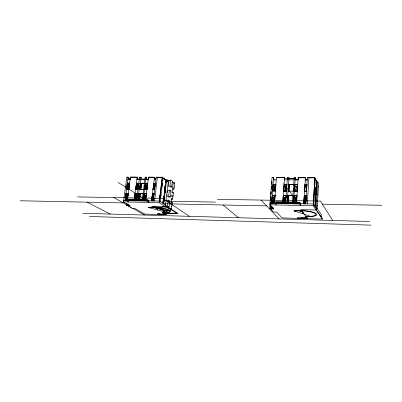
<?xml version="1.0" encoding="UTF-8"?>
<svg xmlns="http://www.w3.org/2000/svg" width="402" height="402" viewBox="0 0 402 402"><rect width="100%" height="100%" fill="white"/><g stroke="black" fill="none" stroke-linecap="round" stroke-linejoin="round"><path stroke-width="0.6" d="M270.325 201.975L269.837 208.186L273.496 212.03L276.687 212.105L282.114 217.929L322.334 219.055L322.359 218.608L316.133 209.507M321.183 216.889L321.309 214.633L316.268 207.156M315.856 189.895L315.982 187.367M315.253 201.226L315.042 205.321L315.434 205.914L314.942 205.904M315.359 199.935L315.429 198.804L315.676 199.226M315.781 192.849L315.957 189.367L316.233 189.814L316.052 193.287M316.369 188L316.098 187.548L315.997 189.231L316.359 189.819L316.088 189.372M316.258 183.669L316.409 181.212L316.892 181.212L317.711 182.619L316.103 209.975L300.761 209.628L307.761 218.648M315.037 206.568L316.575 180.664L315.263 178.413L314.771 178.413M315.138 205.321L315.525 198.804L315.801 199.231L315.414 205.734L314.942 205.321L315.414 205.734M316.193 187.548L315.811 194.005L316.083 194.442L316.464 188L315.997 187.548M315.289 204.548L315.233 205.909L315.108 205.427M315.977 193.397L316.098 190.925M316.163 189.814L315.897 189.226M315.319 205.734L315.565 201.06M316.268 189.674L316.067 187.548M315.364 207.05L316.892 181.212M317.153 208.754L318.63 183.603A13.196 3.548 3.4 0 0 317.696 182.237L317.374 182.021M313.439 199.487L313.54 197.764M314.334 184.639L314.394 186.915M322.334 219.055L313.173 205.703L314.856 177.709L307.364 177.684L305.801 203.95M313.57 199.382L313.691 197.372L313.856 199.814M314.726 185.287L314.444 184.825L314.329 186.814L314.726 187.453M313.359 204.095L314.856 177.709M314.61 187.272L314.419 184.825M315.263 178.413L313.696 204.588L313.198 204.578M307.299 203.859L308.937 177.689L309.108 177.97M306.686 217.839L306.656 218.371L297.842 218.125L297.877 217.598M306.847 218.623L305.198 216.512A13.176 2.94 4 0 0 310.59 216.382L302.465 213.547L302.57 211.909L298.063 210.497M296.49 203.03L298.194 177.659L305.404 177.679L303.822 203.914M305.063 184.573L306.937 184.453L306.54 191.307L304.57 191.282L305.007 184.493L307.022 184.588M303.987 202.533L304.384 195.93L306.098 196.005L305.681 202.583L303.997 202.553L304.244 195.784L306.309 195.94M306.404 191.161L306.781 184.588L306.404 191.161L304.691 191.091L305.108 184.578L306.816 184.644L305.108 184.578M305.334 180.307L305.404 177.679M304.731 191.146L305.148 184.634M298.214 203.281L298.249 202.708L277.687 202.327L277.641 202.894M298.083 217.849L298.048 218.376L297.631 217.874L306.46 218.12M298.977 203.628L299.013 203.05L276.46 202.633L276.42 203.201M277.224 202.884L276.506 202.065L299.053 202.477L300.897 204.884L300.862 205.457L299.741 203.975L299.776 203.397L275.234 202.935L275.194 203.507L276.501 204.97M295.802 191.04L296.113 186.392M295.495 197.699L295.138 202.342M296.425 202.412L296.827 195.819L294.194 195.784L293.746 202.317M297.837 184.518L294.827 184.362L294.56 191.03L297.189 191.061L297.586 184.523L294.962 184.503L294.55 191.015M297.324 191.201L297.781 184.438L294.867 184.417L294.405 191.166L297.324 191.201L294.405 191.166M298.163 179.654L298.194 177.659M292.435 202.955L294.179 177.644L295.385 177.784L295.254 179.639M292.671 202.598L292.842 200.121M293.048 197.101L293.138 195.804M293.45 191.282L293.656 188.257M293.857 185.322L293.942 184.091M294.239 179.774L294.179 177.644M292.736 202.749L292.857 201.015M293.52 191.342L293.651 189.478M293.555 202.975L295.289 177.649M293.787 202.367L294.058 195.638L297.023 195.729L296.565 202.558L293.631 202.502L294.098 195.689L297.078 195.809M295.244 178.845L295.174 179.91L298.043 179.895M287.51 179.744L287.445 177.624L288.978 177.629L289.048 179.749M287.189 202.859L288.978 177.629M287.314 202.553L287.45 200.678M287.626 198.181L287.757 196.302L288.219 196.89L287.782 203.121M288.113 191.282L288.244 189.422M288.42 186.945L288.747 185.091L289.204 185.709L288.812 191.267M287.39 203.11L287.912 195.729M288.219 191.427L288.742 184.051M287.51 202.558L287.953 196.307L288.41 196.89L288.018 202.497M288.304 191.282L288.747 185.091M287.641 202.502L287.857 199.387M288.435 191.267L288.651 188.181M288.616 191.262L289.013 185.709L288.556 185.091M288.078 202.628L288.586 195.442M288.872 191.397L289.375 184.277M282.747 202.774L284.576 177.614L276.365 177.589L274.521 203.352M283.32 195.538L286.204 195.578L283.274 195.488L282.827 202.306L285.716 202.362M283.41 195.628L286.048 195.719L285.586 202.216L286.048 195.719L283.41 195.628L282.938 202.121M284.546 179.593L284.576 177.614M284.646 197.482L284.355 202.191L284.691 197.533M285.641 202.829L287.445 177.624M274.405 202.01L274.883 195.538L272.295 195.472L271.792 201.915L274.405 202.01L274.898 195.558L272.159 195.327L275.119 195.498M275.259 190.809L275.707 184.362L275.259 190.809L272.662 190.729L273.154 184.342L275.737 184.402L273.154 184.342M270.561 208.945L273.802 209.02L269.903 204.834L272.028 177.573L273.752 177.855L273.606 179.724M270.516 199.487L270.757 196.382M270.903 194.518L271.149 191.412M271.34 188.93L271.536 186.443M271.727 183.96L271.923 181.473M270.355 202.146L270.26 203.392L270.033 203.151L275.817 203.256M270.616 199.241L270.742 197.161M270.938 194.668L271.134 192.176M271.355 189.297L271.571 186.568M271.762 184.081L271.958 181.588M271.023 208.955L270.305 208.196L270.546 205.09M270.807 208.13L270.847 207.583L272.516 207.618M271.074 208.337L271.265 205.864M271.621 203.251L273.536 177.578M271.687 202.1L272.204 195.377L275.053 195.417L274.541 202.156L271.641 202.055L274.606 202.226M273.064 184.257L275.903 184.277L275.395 190.95L272.551 190.92L273.064 184.257L275.968 184.357M273.39 197.337L273.048 201.985L273.405 197.357M273.184 201.975L273.506 197.307L273.149 201.94M274.043 190.784L274.36 186.156L274.008 190.744M173.875 187.684L174.016 186.513M170.006 209.035L171.202 209.181L171.518 208.527L172.227 202.558L170.493 202.437M171.428 199.176L172.378 199.297L172.694 198.593L173.398 192.669L171.92 192.573M173.991 188.689L174.689 182.815L173.217 182.724L172.518 188.598L173.991 188.689L173.669 189.437L172.724 189.317M170.709 180.101L172.373 181.046L171.664 186.97L169.991 186.051L170.709 180.101L168.498 180.563M167.061 207.105L169.147 206.98L169.87 200.955L168.177 200.095L166.518 200.382M168.262 197.111L170.347 196.96L171.061 190.985L169.383 190.086L167.704 190.402M171.428 196.719L171.639 194.945M170.182 211.467L170.478 208.975M171.217 202.744L171.664 199M172.403 192.769L172.85 189.03M171.483 206.804L171.624 205.618M172.378 199.297L172.518 198.116M172.654 196.935L172.865 195.166M165.403 211.191A11.779 2.518 7 0 0 166.669 211.08L166.493 212.557L163.709 211.819L164.202 211.728L164.383 210.246L153.006 207.211M154.087 206.125L153.956 207.136L152.559 206.276L165.252 206.563L168.267 181.704L166.142 180.418L165.835 182.885M167.056 195.784L167.202 194.588M167.418 192.794L167.634 191M169.031 180.453L168.317 186.382L169.991 186.051M165.137 213.944L165.076 214.432L157.705 214.226L157.765 213.743L160.222 213.809M165.413 212.884L165.267 214.1L164.503 214.08M167.388 210.422L166.544 210.135L166.684 208.955M126.519 203.181L126.268 205.005L132.575 208.583L135.233 208.643L144.75 214.085L166.222 214.688L166.508 212.276M169.147 206.98L167.448 206.141L168.177 200.095M170.347 196.96L168.659 196.081L169.383 190.086M160.579 197.281L160.805 195.467L160.212 195.065M161.986 185.905L162.212 184.106M162.488 179.689L162.715 177.865L163.122 177.865L160.187 201.613L159.775 201.603M160.679 209.939L160.986 207.467M161.524 209.336L161.674 208.105M161.649 209.728L161.865 207.975M161.715 209.769L161.931 208.015M161.785 209.573L161.996 208.01M161.775 210.236L162.081 207.744M163.036 201.784L163.187 200.553M163.413 198.699L163.564 197.462M164.966 186.01L165.8 186.498L164.895 192.603L164.217 192.131L164.438 190.292M164.589 189.071L164.815 187.231M163.122 202.407L163.805 202.854L163.026 202.306L163.242 200.533M163.388 199.352L163.679 196.985M164.649 192.598L165.056 192.603L164.282 192.04L164.498 190.277M164.639 189.106L164.855 187.347M162.996 203.437L165.87 179.92L163.122 177.865M164.408 196.784L163.75 196.392L163.026 202.306M163.423 202.643L163.574 201.407M164.629 192.764L164.78 191.528M162.539 210.236L162.905 207.723M162.664 210.256L162.971 207.764M162.775 209.759L162.986 208M163.644 202.849L164.554 196.694L163.714 196.231M162.84 209.799L162.981 208.628M164.488 196.789L163.604 202.688L164.488 196.789L163.91 196.397M165.735 186.588L164.86 192.437L165.735 186.588L165.081 186.171M166.544 180.418L163.679 203.884L163.272 203.874M155.639 208.176L155.795 206.935M155.705 208.216L155.86 206.975M156.408 208.598L156.564 207.367M157.172 208.613L157.328 207.382M157.308 208.683L157.458 207.442M157.579 208.201L157.735 206.95M164.202 211.728L157.398 209.924L157.584 208.432L158.066 208.337M165.252 206.563L159.112 202.613L162.257 177.222L156.082 177.207L153.257 201.035M160.297 197.442L160.7 197.447L159.906 196.885L160.056 195.668M161.393 184.885L161.704 183.684L161.478 185.488L161.905 185.905M159.483 201.156L162.257 177.222M160.132 195.065L159.906 196.885M158.157 213.98L158.097 214.462L157.313 213.995L164.694 214.196M161.81 185.166L161.961 183.95M153.142 199.774L153.931 193.829L152.373 193.633L154.177 193.774M154.524 189.523L152.896 189.503L154.594 189.568L155.373 183.397L153.685 183.337L155.237 183.523L154.453 189.412L153.107 189.422L153.825 183.488M145.529 200.156L148.509 177.181L154.463 177.197L151.629 201.005M152.971 189.548L153.755 183.382L155.373 183.397M154.333 179.754L154.463 177.197M145.001 195.332L144.398 199.633L145.077 195.377M145.047 195.362L144.449 199.593M146.383 185.101L145.79 189.292M145.549 199.658L146.318 193.719L143.971 193.513L146.569 193.663M146.886 189.352L147.65 183.468L145.413 183.402L144.645 189.282L146.815 189.307M148.368 179.789L148.529 178.548M146.021 200.422L146.087 199.905L129.132 199.588L129.062 200.106M127.811 200.382L127.881 199.864L146.464 200.211L146.398 200.734L140.203 200.613M146.464 200.211L149.041 201.889L148.976 202.407L146.775 201.04L146.846 200.518L126.625 200.136L126.555 200.653L128.881 202.005M147.489 201.337L147.554 200.819L146.087 199.905M142.182 200.095L145.187 177.171L146.288 177.302L145.966 179.779M143.107 200.111L146.107 177.171M143.238 199.744L144.047 193.558L146.459 193.593L145.655 199.789L143.162 199.699L145.579 199.744M143.353 199.603L144.077 193.643L146.303 193.709M144.147 193.689L143.298 199.573M144.72 189.327L145.484 183.453M136.585 199.482L137.394 193.593L135.167 193.518L137.373 193.583M137.951 189.242L138.75 183.402L136.439 183.212L138.997 183.352M136.574 199.99L139.625 177.151L141.258 177.408L141.012 179.262M136.705 199.623L137.529 193.468L135.142 193.432L134.318 199.578L136.705 199.623L134.429 199.648M137.856 200.015L140.891 177.156M138.228 200.261L139.127 193.452M139.62 189.749L140.524 182.965M138.444 199.699L139.182 194.131L140.037 194.668L139.303 200.226M139.801 189.463L140.378 183.94L141.383 184.508L140.735 189.402M139.002 200.226L139.162 198.99M139.328 197.759L139.574 195.905M140.594 188.181L140.755 186.96M139.142 200.221L139.881 194.668M140.574 189.402L141.223 184.503M139.499 199.744L140.343 193.352M140.851 189.543L141.685 183.206M134.188 199.945L137.253 177.146L130.454 177.121L127.253 200.432M137.107 179.734L137.253 177.146M135.961 195.196L135.514 199.427M136.841 189.236L137.373 185.02M135.569 199.462L136.077 195.196M136.956 189.242L137.444 184.995M130.308 179.699L130.474 178.473M127.514 204.965L127.585 204.462L128.032 204.718M127.514 205.713L130.208 205.774L123.424 201.894L126.866 177.111L128.489 177.367L128.213 179.332M128.112 177.116L125.087 200.497M126.027 193.412L125.168 199.241L127.369 199.322L128.148 193.442L125.977 193.387L128.097 193.417L127.369 199.322M128.6 179.332L128.771 178.111L128.384 178.111L129.791 179.041M127.65 189.136L128.193 184.945M126.349 199.297L126.871 195.055L126.288 199.261M127.766 189.136L128.268 184.915M129.55 183.322L127.379 183.272L129.565 183.332L128.69 189.101L128.982 189.347M129.534 183.312L128.771 189.146L126.65 189.121L127.278 183.141L129.816 183.282M127.896 205.718L126.655 205.015L126.821 203.799M174.362 183.588L174.689 182.815M173.076 193.402L173.398 192.669M171.91 203.241L172.227 202.558M157.092 208.849L158.282 208.618L167.252 211.015M163.403 210.427L164.86 210.156M166.544 210.135L168.061 209.849M166.981 196.382L168.659 196.081M165.785 206.407L167.448 206.141M170.252 187.091L171.664 186.97M170.121 191.066L171.061 190.985M137.439 177.272L130.454 177.121M146.288 177.302L145.187 177.171M154.639 177.327L148.509 177.181M157.554 177.337L162.433 177.352M284.676 177.754L276.365 177.589M295.385 177.784L294.947 177.925M298.284 177.795L305.495 177.82M309.022 177.83L314.937 177.85M128.489 177.367L126.866 177.111M141.258 177.408L139.625 177.151M273.752 177.855L272.028 177.573M284.641 178.272L287.772 178.287M289.023 178.287L294.656 178.312M288.772 178.423L294.299 178.443M284.415 179.835L287.284 179.845M288.822 179.855L294.023 179.875M316.088 180.664L316.575 180.664M314.645 180.664L315.133 180.669L314.801 180.111M165.187 181.563L166.443 181.568M165.272 181.684L166.468 181.694M315.952 182.895L316.444 182.895L316.761 183.438L316.273 183.433M165.89 182.438L166.297 182.443L165.624 181.945M138.735 183.387L136.539 183.337L135.75 189.181L137.896 189.201M145.413 183.402L147.635 183.458M153.785 183.463L155.212 183.508M161.267 183.513L162.358 184.015L161.956 184.01M314.042 184.639L314.53 184.644L314.66 185.186M139.976 183.478L141.554 184.216L141.077 184.216M284.264 184.478L286.852 184.498L286.39 190.935L283.757 190.855L284.224 184.423L286.812 184.443L286.35 190.885M288.224 184.583L288.701 184.588L289.294 185.392M295.003 184.558L297.586 184.523M314.349 184.825L314.63 185.287M297.51 186.267L294.887 186.242M305.038 186.327L306.671 186.287M284.093 186.237L286.721 186.312L284.134 186.292M304.992 186.417L306.701 186.483L305.028 186.468M127.198 184.935L129.343 184.975L127.228 184.955M145.238 185.091L147.433 185.126L145.268 185.111M294.862 186.362L297.5 186.407L294.877 186.382M161.478 185.488L162.106 186.071L162.197 184.015L161.503 183.513M314.228 186.809L314.706 187.272M165.001 186.171L164.282 192.04M316.304 187.895L316.178 187.367M164.976 187.699L165.373 188.236M164.961 187.829L165.453 188.236M165.388 188.111L164.895 187.699M128.791 189.226L126.63 189.317M293.249 191.101L288.128 191.171M286.525 191.076L283.646 191.045L284.134 184.337L287.008 184.357L284.194 184.417M153.906 193.814L152.479 193.764L151.72 199.724L153.107 199.749M138.7 193.669L140.213 194.372M294.234 195.834L296.867 195.869M304.42 195.98L306.098 196.005L305.681 202.583M160.091 194.9L160.956 195.372L160.534 197.447L159.835 196.98M313.912 197.704L313.776 197.191M127.891 194.94L125.846 194.955M137.157 195.111L134.961 195.05L137.112 195.081M146.092 195.246L143.946 195.231M153.7 195.362L152.353 195.362M160.725 195.462L160.292 195.065M272.209 197.196L274.727 197.186M285.912 197.387L283.289 197.317L285.887 197.357M313.877 197.809L313.791 197.377M125.826 194.945L127.967 194.99M143.926 195.221L146.047 195.221M152.328 195.347L153.664 195.337M272.194 197.186L274.772 197.236M274.762 197.377L272.194 197.337M315.314 198.623L315.831 199.126M313.47 199.382L313.957 199.814M159.594 196.975L160.001 196.98M313.148 199.482L313.635 199.487L313.972 199.995M160.498 197.281L159.961 196.885M163.709 198.065L164.207 198.452M164.142 198.322L163.559 197.935L164.122 198.452M77.646 196.92L162.619 198.382L189.488 216.331M217.397 199.327L320.5 201.1L332.61 220.427M127.394 199.407L125.228 199.477M134.715 200.211L144.765 200.402M285.747 203.05L294.475 203.211M289.576 203.452L298.349 203.618M126.766 200.422L123.635 200.362L124.027 200.588M147.248 200.814L159.308 201.04L165.438 205.025M166.82 201.186L215.562 202.116M299.485 203.708L313.279 203.97L316.203 208.281M322.409 204.146L381.9 205.281M124.972 200.432L126.545 200.462M151.519 200.94L153.157 200.97M273.501 203.261L271.551 203.176M303.766 203.839L305.721 203.829M126.555 200.653L146.775 201.04M275.194 203.507L299.741 203.975M123.424 201.894L159.112 202.613M269.903 204.834L313.173 205.703M20.1 200.774L123.203 202.915M163.192 203.744L266.611 205.894M126.474 203.502L126.861 203.512M269.968 206.533L271.154 207.311L272.31 207.337M270.933 207.08L272.601 207.115M127.947 204.216L127.725 204.005M128.801 204.744L127.062 204.708L126.997 205.206L129.308 205.261M126.268 205.005L126.655 205.015M269.837 208.186L270.305 208.196M156.7 207.367L155.815 207.342M306.289 216.748L305.364 216.723A13.366 2.98 4 0 0 315.399 213.09A13.366 2.98 4 0 0 294.008 210.919L302.465 213.547M300.812 217.678L305.51 217.809M306.359 217.995L307.274 218.02M82.631 213.271L369.533 221.482M89.45 216.492L370.981 225.14M171.217 198.493L172.694 198.593M170.358 208.447L171.518 208.527M162.433 178.382L164.669 178.779M167.87 210.889L167.016 210.678A10.08 2.151 7 0 0 168.448 209.98M153.956 207.136A12.603 2.658 7 0 0 148.232 207.492L157.398 209.924M154.172 207.296L167.74 210.924M163.885 210.336L166.765 211.105M298.756 210.392L302.711 211.633M87.008 202.161L110.329 214.065M113.741 197.543L126.942 205.035M128.012 205.643L129.077 206.251M130.147 206.859L131.213 207.462M132.816 208.372L144.564 215.045M128.916 199.915L127.952 199.347L146.534 199.688L148.363 200.834M128.163 199.92L126.771 199.106L146.981 199.472L149.177 200.849M125.826 195.081L127.871 195.07M134.379 199.407L135.067 193.387L137.64 193.538M126.072 193.372L128.424 193.407M166.222 214.688L163.333 212.909L162.564 212.889A11.959 2.523 7 0 0 167.468 209.472A11.959 2.523 7 0 0 148.232 207.492M148.946 207.683A11.105 2.342 7 0 1 166.815 209.517A11.105 2.342 7 0 1 162.242 212.688L165.458 214.668M135.022 195.226L137.092 195.211M118.108 182.483L143.052 198.045M145.479 199.608L145.765 199.854M161.895 209.261L162.72 209.241M139.182 194.131L140.037 194.668M151.76 199.965L153.388 199.995M127.243 184.83L129.283 184.799M143.931 195.362L146.032 195.347M154.564 201.06L157.378 177.207L157.725 177.463L156.082 177.207M135.806 189.422L138.182 189.453M165.011 205.658L176.805 213.286L166.016 212.995L166.393 213.231L178.096 213.547L164.951 205.015M163.081 202.312L163.77 202.693M136.409 184.905L138.474 184.875M152.333 195.493L153.649 195.467M144.69 189.528L147.102 189.553M128.771 178.111L130.645 179.352M140.534 183.94L141.383 184.508M145.288 184.98L147.378 184.95M146.413 185.121L145.74 189.342L146.293 185.116M145.489 183.397L147.896 183.418M153.664 185.051L154.971 185.015M164.338 192.04L165.021 192.442M161.599 183.684L162.292 184.106L161.539 183.684M162.177 179.403L162.865 179.91M164.091 178.89L165.468 179.915M166.142 180.418L167.699 181.578M223.1 204.99L238.446 217.733M261.044 200.075L279.063 218.894M270.847 207.583L271.109 207.859M271.234 206.216L272.013 207.045M276.631 203.276L275.325 201.799L299.857 202.241L300.972 203.739M272.551 190.92L275.455 191.03M282.887 202.382L285.782 202.432M284.169 202.141L284.546 197.528M273.069 186.061L275.581 186.025M283.32 197.508L285.877 197.498M273.476 179.92L276.305 179.93M273.727 179.121L274.445 180.026M283.706 191.121L286.586 191.156M287.907 195.804L288.505 196.563M293.631 202.502L296.621 202.633M284.983 190.87L285.355 186.302M294.993 202.337L295.349 197.694M301.897 210.588L303.369 212.492M284.144 186.151L286.691 186.121M294.108 197.673L296.706 197.663M283.676 183.624L296.646 200.688M303.897 202.769L305.872 202.804M295.907 190.99L296.259 186.392M304.299 197.834L305.942 197.809M320.826 215.904L321.866 217.432M295.284 178.312L296.224 179.694M304.57 191.282L306.54 191.307M315.424 200.503L315.701 200.925M315.414 200.643L315.691 201.065M315.525 198.804L315.801 199.231M315.776 194.111L316.098 194.623M307.364 177.684L307.54 177.965M315.967 189.226L316.258 189.814M316.409 181.212L317.148 182.483M317.354 205.327A13.321 3.151 3.8 0 1 316.992 205.935M317.605 200.975A13.296 3.231 3.7 0 1 317.394 201.437M294.008 210.919A14.085 3.136 4 0 1 301.48 210.553M294.666 211.125A12.412 2.764 4 0 1 314.545 213.14A12.412 2.764 4 0 1 305.198 216.512M296.118 179.855A13.196 3.548 3.4 0 1 298.048 179.528M305.163 179.307A13.196 3.548 3.4 0 1 306.847 179.418M317.987 194.478A13.261 3.352 3.6 0 1 317.776 194.96M318.459 186.407A13.216 3.502 3.5 0 1 318.173 186.995M166.493 212.557A11.789 2.487 7 0 1 162.242 212.688M154.318 179.061A10.975 2.799 7.1 0 1 155.383 178.955M165.322 179.724A10.975 2.799 7.1 0 1 165.976 179.86M167.222 180.166A10.975 2.799 7.1 0 1 167.81 180.327M168.378 180.498A10.975 2.799 7.1 0 1 168.915 180.674M154.313 178.764A11.819 3.015 7.1 0 1 156.172 178.654M164.89 179.403A11.819 3.015 7.1 0 1 170.026 180.764M172.222 181.789A11.819 3.015 7.1 0 1 173.468 183.031M162.363 206.543A11.965 2.553 7 0 1 170.302 210.231M169.026 210.487A11.105 2.372 7 0 1 165.795 211.176M304.279 195.834L303.842 202.693L305.821 202.729L306.254 195.864L304.279 195.834M285.46 186.252L285.164 190.92L285.46 186.252M273.33 207.914L273.29 208.467L270.501 208.407L270.546 207.854L273.33 207.914M274.219 186.156L273.908 190.794L274.264 186.206M154.072 193.704L153.283 199.93L151.654 199.9L152.443 193.679L154.072 193.704M147.785 183.342L146.991 189.483L144.579 189.453L145.383 183.322L147.785 183.342M138.886 183.277L138.072 189.382L135.69 189.352L136.509 183.257L138.886 183.277M125.957 193.302L125.112 199.412L127.469 199.452L128.313 193.337L125.957 193.302M127.354 183.191L126.514 189.247L128.866 189.277L129.7 183.206L127.354 183.191M126.751 195.05L126.248 199.302L126.751 195.05M130.178 179.131L127.836 179.121L130.178 179.131M139.353 179.171L136.981 179.161L139.353 179.171M144.921 179.197L140.625 179.181L144.921 179.197M148.243 179.212L145.841 179.202L148.243 179.212M155.82 179.247L154.202 179.242L155.82 179.247M307.223 179.935L305.259 179.925L307.223 179.935M144.388 183.267L140.082 183.237L144.388 183.267M293.716 184.352L288.505 184.317L293.716 184.352M138.459 185.005L136.318 184.985L138.459 185.005M154.956 185.141L153.574 185.131L154.956 185.141M275.566 186.166L273.013 186.146L275.566 186.166M143.584 189.397L139.273 189.347L143.584 189.397M143.047 193.498L138.73 193.437L143.047 193.498M292.937 195.623L287.706 195.548L292.937 195.623M296.736 197.553L294.078 197.482L296.751 197.573M305.972 197.689L304.274 197.638L305.952 197.663M162.76 209.135L161.845 209.095L162.735 209.115"/></g></svg>
